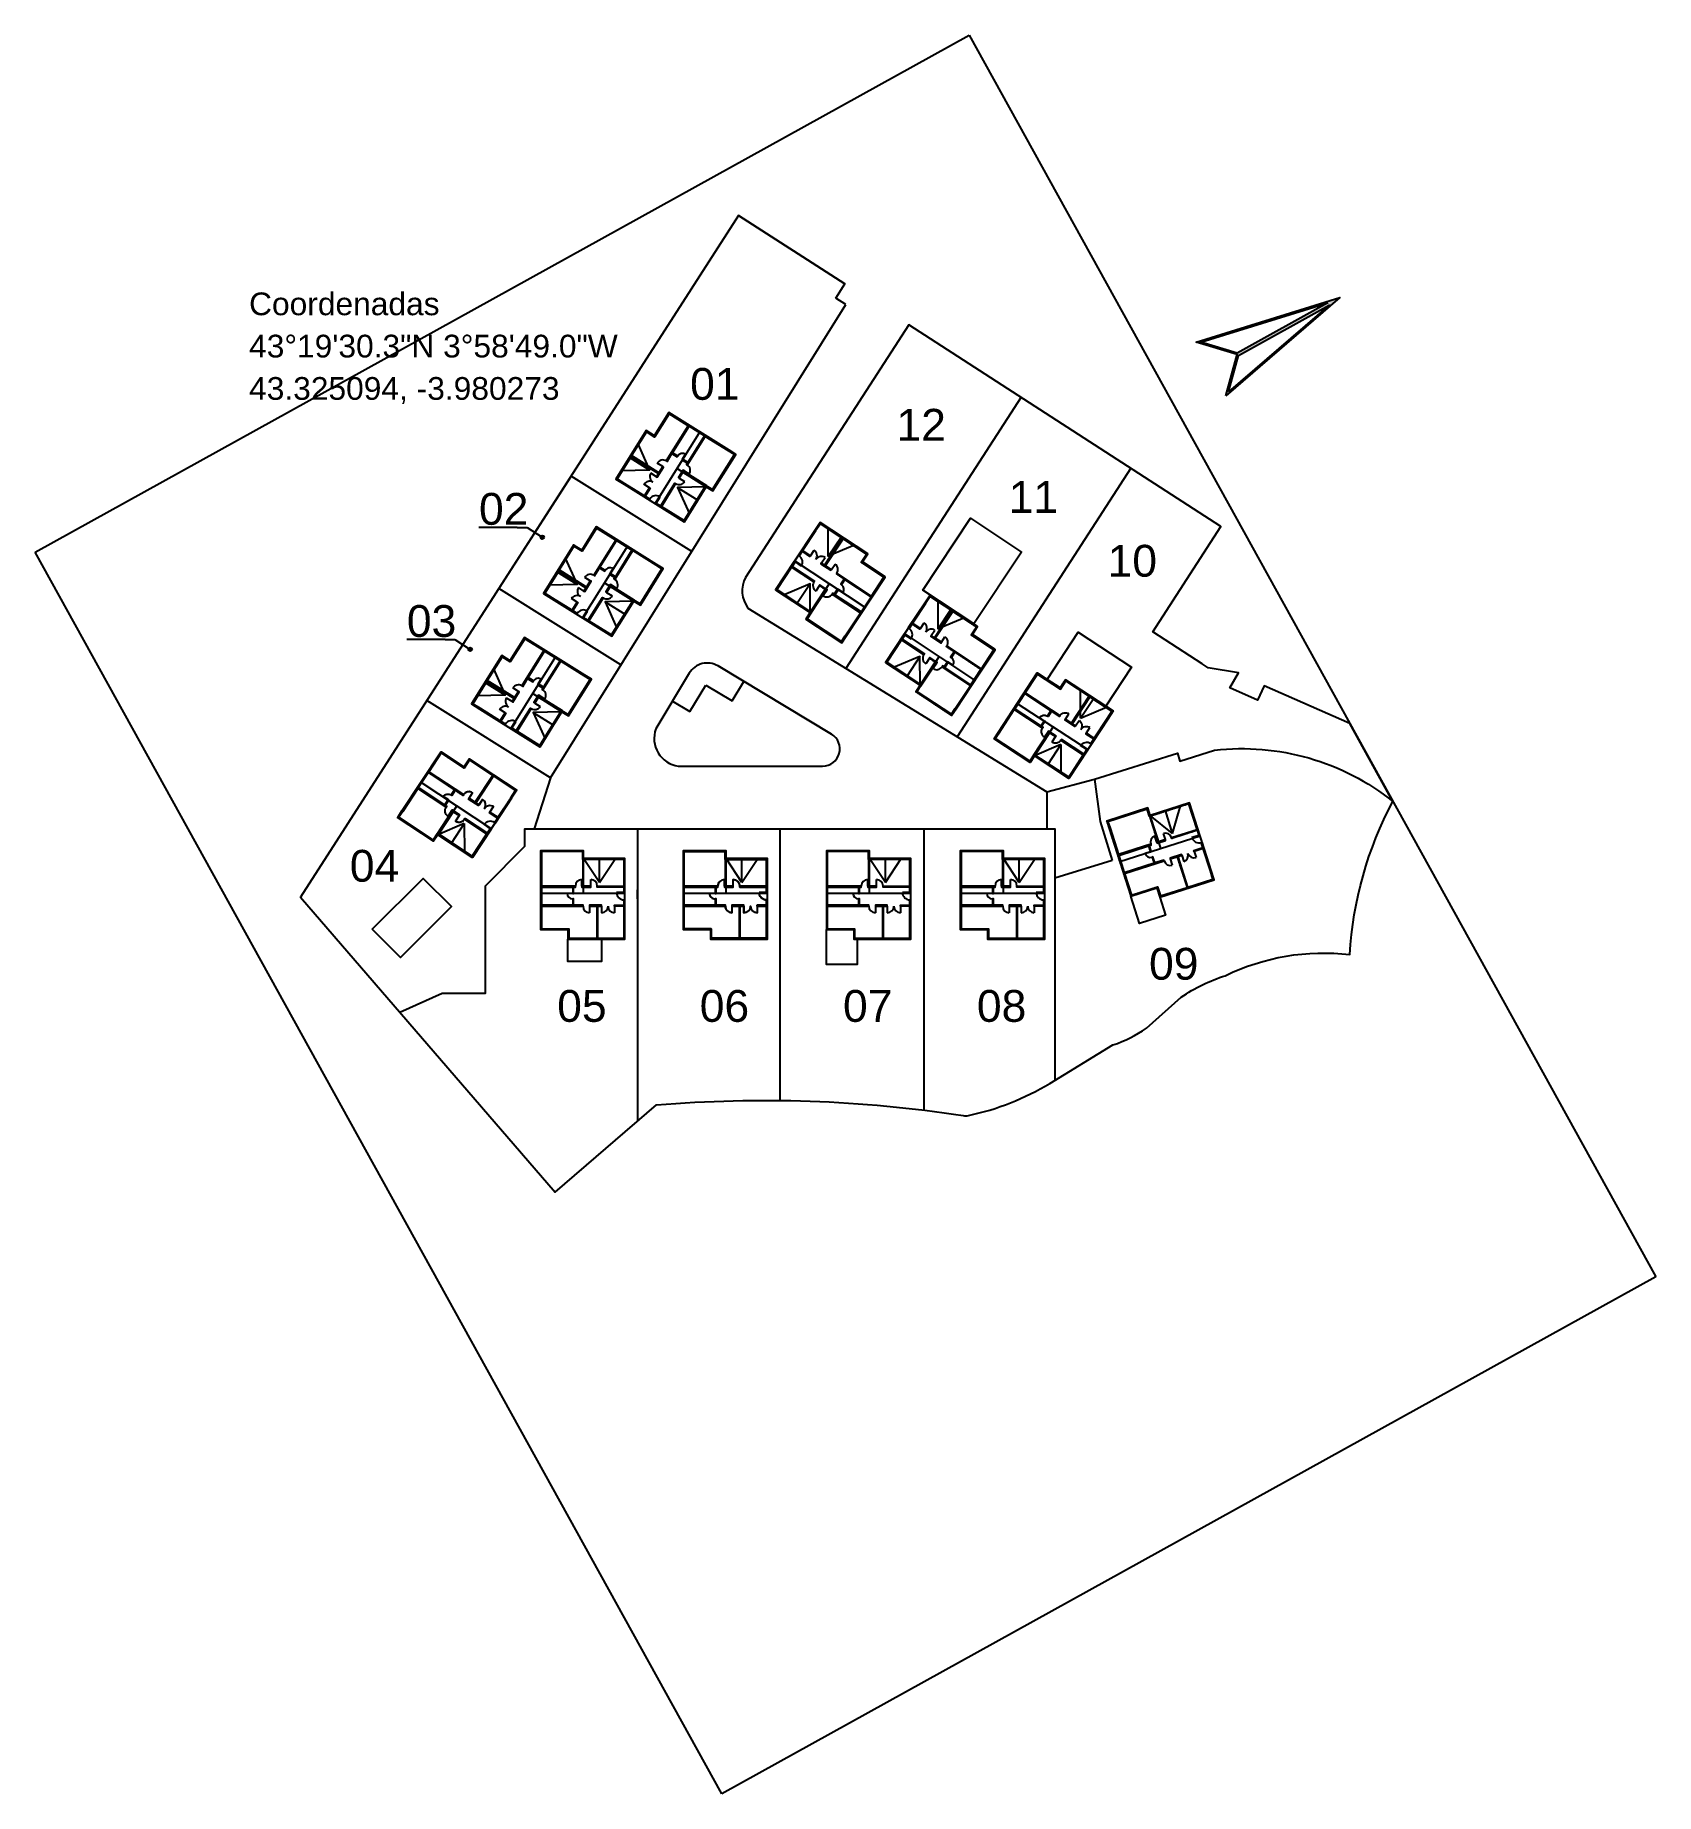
# Model space of a CAD drawing. Header units: millimetres. Extents: x 191 to 370, y 52 to 246.
import ezdxf

# ---------------------------------------------------------------- set-up
doc = ezdxf.new("R2010")
doc.units = ezdxf.units.MM
for name, color, linetype in [('AÑADIDOS', 7, 'Continuous'), ('Coordenadas', 7, 'Continuous'), ('CUBIERTAS', 7, 'Continuous'), ('FOTO', 7, 'Continuous'), ('NUMERACIÓN VIVIENDAS', 7, 'Continuous'), ('PARCELAS', 7, 'Continuous'), ('PLANTAS', 7, 'Continuous'), ('PLANTAS 4 Y 6 PARA IMPRESION', 7, 'Continuous')]:
    doc.layers.add(name, color=color, linetype=linetype)
doc.styles.get("Standard").update_dxf_attribs({"font": 'arial.ttf'})
picture_1 = doc.add_image_def('image1.jpg', size_in_pixel=(864, 650))
pattern_1 = [(45, (-3057.65596, -1891.84073), (-0.127279221, 0.127279221), []), (45, (-3057.65236, -1891.84073), (-0.127279221, 0.127279221), [])]

# ---------------------------------------------------------------- blocks, each defined once
blk = doc.blocks.new('TRAZADO INTERIOR1')
at = {"layer": 'PLANTAS'}
h = blk.add_hatch(dxfattribs=at)
h.set_pattern_fill('JIS_LC_20', color=256, scale=0.009)
h.set_pattern_definition(pattern_1)
h.paths.add_polyline_path([(4.74, -0.96), (9.19, -0.96), (9.19, -3.9), (6.24, -3.9), (6.24, -4), (9.19, -4), (9.19, -4.59), (9.29, -4.59), (9.29, -0.86), (4.74, -0.86), (4.74, 0), (0, 0), (0, -0.86), (0, -8.68), (3.01, -8.68), (3.01, -9.74), (9.29, -9.74), (9.29, -8.68), (9.29, -5.41), (9.19, -5.41), (9.19, -6), (8.15, -6), (8.15, -6.1), (9.19, -6.1), (9.19, -8.68), (9.19, -9.64), (6.29, -9.64), (6.29, -6.1), (6.71, -6.1), (6.71, -6), (5.39, -6), (5.39, -6.1), (6.19, -6.1), (6.19, -9.64), (3.11, -9.64), (3.11, -8.58), (0.1, -8.58), (0.1, -6.1), (4.67, -6.1), (4.67, -6), (3.64, -6), (3.64, -5.31), (3.54, -5.31), (3.54, -6), (0.1, -6), (0.1, -4), (3.54, -4), (3.54, -4.69), (3.64, -4.69), (3.64, -4), (3.83, -4), (3.83, -3.9), (0.1, -3.9), (0.1, -0.86), (0.1, -0.1), (4.64, -0.1), (4.64, -0.96), (4.64, -3.9), (4.55, -3.9), (4.55, -4), (4.74, -4), (5.52, -4), (5.52, -3.9), (4.74, -3.9)])
for p, q in [((9.19, -4.59), (9.29, -4.59)), ((9.19, -5.41), (9.29, -5.41)), ((9.29, -7.28), (9.29, -7.28))]:
    blk.add_line(p, q)
for points in [[(9.29, -4.59), (9.29, -0.86), (4.74, -0.86), (4.74, 0), (0, 0), (0, -0.86), (0, -8.68), (3.01, -8.68), (3.01, -9.74), (9.29, -9.74), (9.29, -8.68), (9.29, -5.41)], [(4.64, -0.96), (4.64, -0.1), (0.1, -0.1), (0.1, -0.86), (0.1, -3.9)], [(4.64, -0.86), (4.64, -3.9), (4.55, -3.9), (4.55, -4), (5.52, -4), (5.52, -3.9), (4.74, -3.9), (4.74, -0.96)], [(9.19, -3.9), (9.19, -0.96), (4.74, -0.96)], [(0.1, -4), (3.54, -4), (3.54, -4.69), (3.64, -4.69), (3.64, -4), (3.83, -4), (3.83, -3.9), (0.1, -3.9)], [(0.1, -4), (0.1, -6)], [(0.1, -6.1), (4.67, -6.1), (4.67, -6), (3.64, -6), (3.64, -5.31), (3.54, -5.31), (3.54, -6), (0.1, -6)], [(3.76, -4), (3.83, -4), (3.64, -4)], [(4.61, -4), (4.74, -4), (4.55, -4)], [(9.19, -4), (6.24, -4), (6.24, -3.9), (9.19, -3.9)], [(9.19, -4.59), (9.19, -4)], [(9.19, -6), (9.19, -5.41)], [(0.1, -6.1), (0.1, -8.58), (3.11, -8.58), (3.11, -9.64), (6.19, -9.64)], [(6.29, -9.64), (6.29, -6.1), (6.71, -6.1), (6.71, -6), (5.39, -6), (5.39, -6.1), (6.19, -6.1), (6.19, -9.64)], [(6.29, -9.64), (9.19, -9.64), (9.19, -8.68), (9.19, -6.1)], [(9.19, -6.1), (8.15, -6.1), (8.15, -6), (9.19, -6)]]:
    blk.add_lwpolyline(points)
for p, q in [((4.55, -3.9), (4.55, -3.18)), ((5.52, -3.9), (5.52, -3.18)), ((3.54, -4.69), (2.92, -4.69)), ((9.19, -4.59), (8.37, -4.59)), ((5.39, -6.1), (5.39, -6.82)), ((6.71, -6.1), (6.71, -6.82)), ((8.15, -6.1), (8.15, -6.82))]:
    blk.add_line(p, q, dxfattribs=at)
for centre, radius, start, end in [((4.55, -3.9), 0.72, 90, 180), ((5.52, -3.9), 0.72, 0, 90), ((3.54, -4.69), 0.62, 180, 270), ((9.19, -4.59), 0.82, 180, 270), ((5.39, -6.1), 0.72, 180, 270), ((6.71, -6.1), 0.72, 270, 0), ((8.15, -6.1), 0.72, 180, 270)]:
    blk.add_arc(centre, radius, start, end, dxfattribs=at)
blk = doc.blocks.new('TRAZADO INTERIOR')
for p, q in [((4.74, 0), (0, 0)), ((0, 0), (0, -0.86)), ((0, -0.86), (0, -8.68)), ((4.74, -0.86), (4.74, 0)), ((4.74, -4.66), (4.74, -0.86)), ((9.29, -0.86), (4.74, -0.86)), ((6.49, -3.49), (4.74, -0.86)), ((6.49, -3.49), (6.49, -0.86)), ((6.49, -3.49), (8.24, -0.86)), ((9.29, -8.68), (9.29, -0.86)), ((0, -4.66), (9.29, -4.66)), ((0, -8.68), (3.01, -8.68))]:
    blk.add_line(p, q)
blk.add_lwpolyline([(3.01, -8.68), (3.01, -9.74), (9.29, -9.74), (9.29, -8.68)])
blk = doc.blocks.new('Dibujo1')
at = {"layer": 'PLANTAS 4 Y 6 PARA IMPRESION'}
h = blk.add_hatch(dxfattribs=at)
h.set_pattern_fill('JIS_LC_20', color=256, scale=0.009)
h.set_pattern_definition(pattern_1)
h.paths.add_polyline_path([(4.74, -0.96), (9.19, -0.96), (9.19, -3.9), (6.24, -3.9), (6.24, -4), (9.19, -4), (9.19, -4.59), (9.29, -4.59), (9.29, -0.86), (4.74, -0.86), (4.74, 0), (0, 0), (0, -0.86), (0, -8.68), (3.01, -8.68), (3.01, -9.74), (9.29, -9.74), (9.29, -8.68), (9.29, -5.41), (9.19, -5.41), (9.19, -6), (8.15, -6), (8.15, -6.1), (9.19, -6.1), (9.19, -8.68), (9.19, -9.64), (6.29, -9.64), (6.29, -6.1), (6.71, -6.1), (6.71, -6), (5.39, -6), (5.39, -6.1), (6.19, -6.1), (6.19, -9.64), (3.11, -9.64), (3.11, -8.58), (0.1, -8.58), (0.1, -6.1), (4.67, -6.1), (4.67, -6), (3.64, -6), (3.64, -5.31), (3.54, -5.31), (3.54, -6), (0.1, -6), (0.1, -4), (3.54, -4), (3.54, -4.69), (3.64, -4.69), (3.64, -4), (3.83, -4), (3.83, -3.9), (0.1, -3.9), (0.1, -0.86), (0.1, -0.1), (4.64, -0.1), (4.64, -0.96), (4.64, -3.9), (4.55, -3.9), (4.55, -4), (4.74, -4), (5.52, -4), (5.52, -3.9), (4.74, -3.9)])
blk.add_line((9.29, -7.28), (9.29, -7.28), dxfattribs=at)
blk.add_line((9.29, -7.28), (9.29, -7.28), dxfattribs=at)
blk.add_lwpolyline([(8.37, -4.59), (9.19, -4.59), (9.29, -4.59), (9.29, -0.86), (4.74, -0.86), (4.74, 0), (0, 0), (0, -0.86), (0, -8.68), (3.01, -8.68), (3.01, -9.74), (9.29, -9.74), (9.29, -8.68), (9.29, -5.41), (9.19, -5.41, -0.414214)], format="xyb", close=True, dxfattribs=at)
for points in [[(9.19, -5.41), (9.19, -6), (8.15, -6), (8.15, -6.1), (9.19, -6.1), (9.19, -8.68), (9.19, -9.64), (6.29, -9.64), (6.29, -6.1), (6.71, -6.1), (6.71, -6), (5.39, -6), (5.39, -6.1), (6.19, -6.1), (6.19, -9.64), (3.11, -9.64), (3.11, -8.58), (0.1, -8.58), (0.1, -6.1), (4.67, -6.1), (4.67, -6), (3.64, -6), (3.64, -5.31), (3.54, -5.31), (3.54, -6), (0.1, -6), (0.1, -4), (3.54, -4), (3.54, -4.69), (3.64, -4.69), (3.64, -4), (3.83, -4), (3.83, -3.9), (0.1, -3.9), (0.1, -0.86), (0.1, -0.1), (4.64, -0.1), (4.64, -0.96)], [(4.64, -0.86), (4.64, -3.9), (4.55, -3.9), (4.55, -4), (5.52, -4), (5.52, -3.9), (4.74, -3.9), (4.74, -0.96), (9.19, -0.96), (9.19, -3.9), (6.24, -3.9), (6.24, -4), (9.19, -4), (9.19, -4.59)], [(3.76, -4), (3.83, -4), (3.64, -4)], [(4.61, -4), (4.74, -4), (4.55, -4)]]:
    blk.add_lwpolyline(points, dxfattribs=at)
for points in [[(4.55, -3.9), (4.55, -3.18, 0.414214), (3.83, -3.9)], [(5.52, -3.9), (5.52, -3.18, -0.414214), (6.24, -3.9)], [(3.54, -4.69), (2.92, -4.69, 0.414214), (3.54, -5.31)], [(5.39, -6.1), (5.39, -6.82, -0.414214), (4.67, -6.1)], [(8.15, -6.1), (8.15, -6.82, -0.414214), (7.43, -6.1, -0.414214), (6.71, -6.82), (6.71, -6.1)]]:
    blk.add_lwpolyline(points, format="xyb", dxfattribs=at)
blk = doc.blocks.new('Dibujo2')
at = {"layer": 'PLANTAS 4 Y 6 PARA IMPRESION'}
h = blk.add_hatch(dxfattribs=at)
h.set_pattern_fill('JIS_LC_20', color=256, scale=0.009, angle=-33.448)
h.set_pattern_definition([(11.552024, (-3856.33327, 79.99917), (-0.036046371, 0.17635379), []), (11.552024, (-3856.33026, 79.99719), (-0.036046371, 0.17635379), [])])
h.paths.add_polyline_path([(-0.3, -9.05), (3.42, -11.5), (5.03, -9.05), (2.57, -7.43), (2.63, -7.34), (5.09, -8.97), (5.41, -8.48), (5.5, -8.53), (3.44, -11.64), (-0.35, -9.14), (-0.83, -9.86), (-4.78, -7.24), (-4.31, -6.52), (0, 0), (2.51, -1.66), (3.1, -0.77), (8.34, -4.23), (7.75, -5.12), (5.95, -7.85), (5.87, -7.79), (6.19, -7.3), (5.32, -6.73), (5.38, -6.65), (6.25, -7.22), (7.67, -5.07), (8.2, -4.26), (5.78, -2.66), (3.83, -5.62), (4.18, -5.85), (4.12, -5.94), (3.02, -5.2), (3.07, -5.12), (3.74, -5.57), (5.7, -2.61), (3.13, -0.91), (2.54, -1.8), (0.03, -0.14), (-1.34, -2.21), (2.47, -4.72), (2.42, -4.81), (1.56, -4.24), (1.18, -4.82), (1.1, -4.76), (1.48, -4.19), (-1.39, -2.29), (-2.5, -3.96), (0.38, -5.86), (0.76, -5.28), (0.84, -5.34), (0.46, -5.91), (0.62, -6.02), (0.56, -6.1), (-2.55, -4.04), (-4.23, -6.58), (-4.65, -7.21), (-0.86, -9.72), (-0.38, -9), (1.24, -6.55), (1.16, -6.5), (1.22, -6.41), (1.38, -6.52), (2.03, -6.95), (1.97, -7.03), (1.32, -6.6)])
blk.add_line((6.98, -6.29), (6.98, -6.29), dxfattribs=at)
blk.add_lwpolyline([(4.73, -8.03), (5.41, -8.48), (5.5, -8.53), (3.44, -11.64), (-0.35, -9.14), (-0.83, -9.86), (-4.78, -7.24), (-4.31, -6.52), (0, 0), (2.51, -1.66), (3.1, -0.77), (8.34, -4.23), (7.75, -5.12), (5.95, -7.85), (5.87, -7.79, 0.414214)], format="xyb", close=True, dxfattribs=at)
for points in [[(5.87, -7.79), (6.19, -7.3), (5.32, -6.73), (5.38, -6.65), (6.25, -7.22), (7.67, -5.07), (8.2, -4.26), (5.78, -2.66), (3.83, -5.62), (4.18, -5.85), (4.12, -5.94), (3.02, -5.2), (3.07, -5.12), (3.74, -5.57), (5.7, -2.61), (3.13, -0.91), (2.54, -1.8), (0.03, -0.14), (-1.34, -2.21), (2.47, -4.72), (2.42, -4.81), (1.56, -4.24), (1.18, -4.82), (1.1, -4.76), (1.48, -4.19), (-1.39, -2.29), (-2.5, -3.96), (0.38, -5.86), (0.76, -5.28), (0.84, -5.34), (0.46, -5.91), (0.62, -6.02), (0.56, -6.1), (-2.55, -4.04), (-4.23, -6.58), (-4.65, -7.21), (-0.86, -9.72), (-0.38, -9)], [(-0.44, -9.08), (1.24, -6.55), (1.16, -6.5), (1.22, -6.41), (2.03, -6.95), (1.97, -7.03), (1.32, -6.6), (-0.3, -9.05), (3.42, -11.5), (5.03, -9.05), (2.57, -7.43), (2.63, -7.34), (5.09, -8.97), (5.41, -8.48)], [(0.56, -5.98), (0.62, -6.02), (0.46, -5.91)], [(1.27, -6.45), (1.38, -6.52), (1.22, -6.41)]]:
    blk.add_lwpolyline(points, dxfattribs=at)
for points in [[(0.76, -5.28), (0.24, -4.94, -0.414214), (1.1, -4.76)], [(3.07, -5.12), (3.47, -4.52, 0.414214), (2.47, -4.72)], [(5.38, -6.65), (5.78, -6.05, 0.414214), (4.78, -6.25, 0.414214), (4.57, -5.25), (4.18, -5.85)], [(1.16, -6.5), (0.77, -7.1, -0.414214), (0.56, -6.1)], [(1.97, -7.03), (1.58, -7.63, 0.414214), (2.57, -7.43)]]:
    blk.add_lwpolyline(points, format="xyb", dxfattribs=at)

msp = doc.modelspace()

# ---------------------------------------------------------------- hatches: boundary and pattern name
h = msp.add_hatch(color=256)
h.dxf.hatch_style = 1
h.paths.add_polyline_path([(334.94, 216.81), (319.1, 211.91), (323.64, 210.56), (322.38, 206)])
h.paths.add_polyline_path([(333.74, 215.98), (322.66, 206.43), (323.77, 210.46)], flags=16)
h.paths.add_polyline_path([(333.6, 216.24), (323.62, 210.72), (319.62, 211.92)], flags=16)
at = {"layer": 'NUMERACIÓN VIVIENDAS'}
h = msp.add_hatch(color=256, dxfattribs=at)
h.dxf.hatch_style = 1
h.paths.add_polyline_path([(247.34, 190.45, 1), (246.94, 190.45, 1)])
h = msp.add_hatch(color=256, dxfattribs=at)
h.dxf.hatch_style = 1
h.paths.add_polyline_path([(239.4, 178.11, 1), (239, 178.11, 1)])
at = {"layer": 'PLANTAS'}
h = msp.add_hatch(dxfattribs=at)
h.set_pattern_fill('JIS_LC_20', color=256, scale=0.009, angle=-33.448)
h.set_pattern_definition([(11.552024, (-3620.33772, 246.8452), (-0.036046371, 0.17635379), []), (11.552024, (-3620.33472, 246.84322), (-0.036046371, 0.17635379), [])])
h.paths.add_polyline_path([(235.7, 157.79), (239.41, 155.34), (241.03, 157.79), (238.57, 159.42), (238.62, 159.5), (241.09, 157.87), (241.41, 158.37), (241.49, 158.31), (239.44, 155.2), (235.64, 157.71), (235.17, 156.99), (231.21, 159.6), (231.69, 160.32), (236, 166.85), (238.51, 165.19), (239.09, 166.07), (244.33, 162.61), (243.75, 161.72), (241.95, 159), (241.86, 159.05), (242.19, 159.54), (241.32, 160.12), (241.37, 160.2), (242.24, 159.63), (243.66, 161.78), (244.2, 162.58), (241.78, 164.18), (239.82, 161.23), (240.17, 160.99), (240.12, 160.91), (239.01, 161.64), (239.07, 161.72), (239.74, 161.28), (241.69, 164.24), (239.12, 165.94), (238.54, 165.05), (236.02, 166.71), (234.66, 164.64), (238.47, 162.12), (238.41, 162.04), (237.56, 162.6), (237.18, 162.03), (237.09, 162.08), (237.47, 162.66), (234.6, 164.55), (233.5, 162.89), (236.37, 160.99), (236.75, 161.56), (236.83, 161.51), (236.45, 160.93), (236.61, 160.83), (236.56, 160.75), (233.44, 162.8), (231.77, 160.27), (231.35, 159.63), (235.14, 157.13), (235.61, 157.85), (237.23, 160.3), (237.16, 160.35), (237.21, 160.43), (237.37, 160.33), (238.02, 159.9), (237.97, 159.81), (237.32, 160.24)])

# ---------------------------------------------------------------- linework, layer by layer
for points in [[(322.38, 206), (323.64, 210.56), (319.1, 211.91), (334.94, 216.81)], [(333.6, 216.24), (323.62, 210.72), (319.62, 211.92)], [(322.66, 206.43), (323.77, 210.46), (333.74, 215.98)]]:
    msp.add_lwpolyline(points, close=True)
at = {"layer": 'AÑADIDOS'}
for points in [[(294.65, 180.9), (289.03, 184.61), (294.26, 192.53), (299.88, 188.82)], [(302.73, 174.81), (306.13, 180), (311.99, 176.16), (309.17, 171.86), (304.72, 174.77), (304.14, 173.88)], [(228.42, 147.3), (234.02, 152.91), (237.13, 149.81), (231.52, 144.2)], [(311.92, 150.94), (314.79, 151.86), (315.11, 150.85), (315.74, 148.86), (312.88, 147.95)], [(249.96, 146.21), (253.64, 146.21), (253.64, 143.77), (249.96, 143.77)]]:
    msp.add_lwpolyline(points, close=True, dxfattribs=at)
msp.add_lwpolyline([(281.8, 146.21), (281.8, 143.42), (278.41, 143.42), (278.41, 147.27), (281.42, 147.27), (281.42, 146.21), (281.8, 146.21)], dxfattribs=at)
at = {"layer": 'CUBIERTAS'}
for p, q in [((264.48, 202.04), (259.56, 194.16)), ((258.95, 197.84), (256.72, 199.23)), ((262.03, 195.91), (264.26, 194.52)), ((278.61, 188.35), (280.06, 190.54)), ((256.5, 189.45), (251.58, 181.57)), ((282.67, 182.71), (274.91, 187.84)), ((250.97, 185.25), (248.74, 186.64)), ((276.61, 185.32), (275.16, 183.13)), ((254.05, 183.33), (256.28, 181.94)), ((290.71, 180.35), (292.16, 182.54)), ((294.77, 174.72), (287.02, 179.84)), ((248.59, 177.28), (243.67, 169.4)), ((288.71, 177.32), (287.26, 175.13)), ((243.06, 173.08), (240.83, 174.47)), ((306.4, 170.54), (306.38, 173.69)), ((306.4, 170.54), (307.84, 172.73)), ((246.14, 171.16), (248.37, 169.77)), ((306.4, 170.54), (309.31, 171.77))]:
    msp.add_line(p, q, dxfattribs=at)
for points in [[(261.97, 198.02), (265.18, 196.01), (265.92, 195.55), (268.43, 199.57), (267.69, 200.03), (261.06, 204.17), (259.47, 201.62), (258.57, 202.18), (255.24, 196.85), (256.14, 196.29), (262.77, 192.15), (265.18, 196.01), (262.03, 195.91), (263.33, 193.04)], [(257.65, 200.71), (258.95, 197.84), (255.8, 197.74)], [(278.71, 185.33), (276.62, 182.16), (276.14, 181.44), (280.1, 178.83), (280.58, 179.55), (284.89, 186.07), (282.37, 187.73), (282.96, 188.62), (277.72, 192.08), (277.13, 191.19), (272.82, 184.67), (276.62, 182.16), (276.61, 185.32), (273.7, 184.09)], [(253.99, 185.43), (257.2, 183.42), (257.94, 182.97), (260.45, 186.99), (259.71, 187.44), (253.08, 191.58), (251.49, 189.03), (250.59, 189.59), (247.26, 184.27), (248.16, 183.7), (254.79, 179.56), (257.2, 183.42), (254.05, 183.33), (255.35, 180.45)], [(281.52, 189.57), (278.61, 188.35), (278.6, 191.5)], [(249.67, 188.13), (250.97, 185.25), (247.82, 185.16)], [(290.81, 177.33), (288.72, 174.17), (288.25, 173.45), (292.2, 170.83), (292.68, 171.56), (296.99, 178.08), (294.48, 179.74), (295.06, 180.62), (289.82, 184.09), (289.24, 183.2), (284.93, 176.68), (288.72, 174.17), (288.71, 177.32), (285.8, 176.1)], [(293.62, 181.58), (290.71, 180.35), (290.7, 183.51)], [(246.08, 173.26), (249.29, 171.25), (250.03, 170.8), (252.54, 174.82), (251.81, 175.27), (245.17, 179.41), (243.58, 176.86), (242.68, 177.43), (239.35, 172.1), (240.25, 171.53), (246.88, 167.39), (249.29, 171.25), (246.14, 171.16), (247.44, 168.28)], [(241.76, 175.96), (243.06, 173.08), (239.91, 172.99)]]:
    msp.add_lwpolyline(points, dxfattribs=at)
at = {"layer": 'NUMERACIÓN VIVIENDAS'}
for p, q in [((244.39, 191.53), (240.17, 191.53)), ((244.39, 191.53), (245.46, 191.53)), ((245.46, 191.53), (247.14, 190.45)), ((236.45, 179.19), (232.23, 179.19)), ((236.45, 179.19), (237.52, 179.19)), ((237.52, 179.19), (239.2, 178.11))]:
    msp.add_line(p, q, dxfattribs=at)
for centre in [(247.14, 190.45), (239.2, 178.11)]:
    msp.add_circle(centre, 0.2, dxfattribs=at)
at = {"layer": 'PARCELAS'}
for p, q in [((279.46, 216.75), (280.45, 218.34)), ((280.57, 216.06), (279.46, 216.75)), ((248.05, 163.97), (280.57, 216.06)), ((299.85, 205.85), (280.56, 176.02)), ((311.92, 198.04), (292.81, 168.49)), ((250.31, 197.17), (242.35, 184.79)), ((263.6, 188.87), (250.31, 197.17)), ((255.8, 176.39), (242.35, 184.79)), ((263.39, 171.27), (265.14, 174.18)), ((265.14, 174.18), (268.03, 172.45)), ((268.03, 172.45), (269.31, 174.58)), ((248.05, 163.97), (234.43, 172.47)), ((261.48, 172.42), (263.39, 171.27)), ((248.05, 163.97), (246.24, 158.35)), ((307.92, 163.81), (308.55, 159.15)), ((302.66, 162.43), (302.66, 158.35)), ((308.55, 159.15), (309.86, 154.86)), ((257.62, 158.35), (257.62, 126.17)), ((273.28, 158.35), (273.28, 128.47)), ((289.14, 158.35), (289.14, 127.4)), ((309.86, 154.86), (303.56, 152.94)), ((257.62, 150.65), (257.62, 151.65)), ((240.89, 140.27), (240.89, 140.27))]:
    msp.add_line(p, q, dxfattribs=at)
for points in [[(268.75, 225.85), (280.45, 218.34), (268.75, 225.85), (220.53, 150.85), (248.55, 118.37), (259.71, 127.97, -0.059534), (293.46, 126.8, 0.09035), (294.07, 126.82, 0.084933), (303, 130.35), (309.95, 134.58, 0.068653), (313.66, 136.41), (317.47, 139.85, -0.070247), (322.32, 142.2, -0.143745), (336.03, 144.52, -0.108066), (340.77, 161.37)], [(266.48, 176.28, 0.414214), (263.32, 175.49), (259.64, 169.35, 0.478297), (262.11, 165.26), (278, 165.26, 0.760884), (278.97, 168.79), (266.48, 176.28), (278.97, 168.79)]]:
    msp.add_lwpolyline(points, format="xyb", dxfattribs=at)
msp.add_lwpolyline([(307.92, 163.81), (317.05, 166.68), (317.33, 165.81), (321.13, 167.01, -0.200023), (340.77, 161.37), (336.03, 169.94), (326.59, 174.1), (325.88, 172.52), (322.82, 173.89), (323.77, 175.54), (320.43, 176.08), (319.76, 176.51), (314.34, 180.02), (321.85, 191.63), (287.48, 213.82), (269.51, 186.01, 0.290606), (269.78, 182.65), (302.66, 162.43)], format="xyb", close=True, dxfattribs=at)
msp.add_lwpolyline([(231.46, 138.18), (236.11, 140.27), (240.89, 140.27), (240.89, 152.08), (245.22, 156.46), (245.22, 158.35), (303.56, 158.35), (303.56, 130.69)], dxfattribs=at)
at = {"layer": 'PLANTAS'}
msp.add_line((242.98, 160.56), (242.98, 160.56), dxfattribs=at)
msp.add_lwpolyline([(240.73, 158.82), (241.41, 158.37), (241.49, 158.31), (239.44, 155.2), (235.64, 157.71), (235.17, 156.99), (231.21, 159.6), (231.69, 160.32), (236, 166.85), (238.51, 165.19), (239.09, 166.07), (244.33, 162.61), (243.75, 161.72), (241.95, 159), (241.86, 159.05, 0.414214)], format="xyb", close=True, dxfattribs=at)
for points in [[(241.86, 159.05), (242.19, 159.54), (241.32, 160.12), (241.37, 160.2), (242.24, 159.63), (243.66, 161.78), (244.2, 162.58), (241.78, 164.18), (239.82, 161.23), (240.17, 160.99), (240.12, 160.91), (239.01, 161.64), (239.07, 161.72), (239.74, 161.28), (241.69, 164.24), (239.12, 165.94), (238.54, 165.05), (236.02, 166.71), (234.66, 164.64), (238.47, 162.12), (238.41, 162.04), (237.56, 162.6), (237.18, 162.03), (237.09, 162.08), (237.47, 162.66), (234.6, 164.55), (233.5, 162.89), (236.37, 160.99), (236.75, 161.56), (236.83, 161.51), (236.45, 160.93), (236.61, 160.83), (236.56, 160.75), (233.44, 162.8), (231.77, 160.27), (231.35, 159.63), (235.14, 157.13), (235.61, 157.85)], [(236.55, 160.87), (236.61, 160.83), (236.45, 160.93)], [(235.56, 157.77), (237.23, 160.3), (237.16, 160.35), (237.21, 160.43), (238.02, 159.9), (237.97, 159.81), (237.32, 160.24), (235.7, 157.79), (239.41, 155.34), (241.03, 157.79), (238.57, 159.42), (238.62, 159.5), (241.09, 157.87), (241.41, 158.37)], [(237.26, 160.4), (237.37, 160.33), (237.21, 160.43)]]:
    msp.add_lwpolyline(points, dxfattribs=at)
for points in [[(236.75, 161.56), (236.23, 161.91, -0.414214), (237.09, 162.08)], [(237.16, 160.35), (236.76, 159.75, -0.414214), (236.56, 160.75)], [(239.07, 161.72), (239.46, 162.33, 0.414214), (238.47, 162.12)], [(241.37, 160.2), (241.77, 160.8, 0.414214), (240.77, 160.6, 0.414214), (240.57, 161.59), (240.17, 160.99)], [(237.97, 159.81), (237.57, 159.21, 0.414214), (238.57, 159.42)]]:
    msp.add_lwpolyline(points, format="xyb", dxfattribs=at)

# ---------------------------------------------------------------- block references
msp.add_blockref('Dibujo2', (236, 166.85))
at = {"layer": 'CUBIERTAS', "xscale": -1}
for p, rotation in [((296.87, 168.27), 146.7759246620335), ((231.21, 159.6), 146.5520242406517)]:
    msp.add_blockref('TRAZADO INTERIOR', p, dxfattribs=dict(at, rotation=rotation))
at = {"layer": 'CUBIERTAS', "rotation": 17.73336645940632}
msp.add_blockref('TRAZADO INTERIOR', (309.28, 159.21), dxfattribs=at)
at = {"layer": 'CUBIERTAS'}
for p in [(246.95, 155.95), (262.63, 155.95), (278.41, 155.95), (293.15, 155.95)]:
    msp.add_blockref('TRAZADO INTERIOR', p, dxfattribs=at)
at = {"layer": 'PLANTAS'}
for p, rotation in [((268.43, 199.57), 238.0185810284469), ((260.45, 186.99), 238.0185810284435), ((280.1, 178.83), 146.5520242406517), ((292.2, 170.83), 146.5520242406515), ((252.54, 174.82), 238.0185810284435), ((309.28, 159.21), 17.73336645940646)]:
    msp.add_blockref('TRAZADO INTERIOR1', p, dxfattribs=dict(at, rotation=rotation))
at = {"layer": 'PLANTAS', "xscale": -1, "rotation": 146.775924662034}
msp.add_blockref('TRAZADO INTERIOR1', (296.87, 168.27), dxfattribs=at)
at = {"layer": 'PLANTAS'}
for p in [(246.95, 155.95), (262.63, 155.95), (278.41, 155.95), (293.15, 155.95)]:
    msp.add_blockref('TRAZADO INTERIOR1', p, dxfattribs=at)
at = {"layer": 'PLANTAS 4 Y 6 PARA IMPRESION'}
msp.add_blockref('Dibujo1', (262.63, 155.95), dxfattribs=at)

# ---------------------------------------------------------------- texts
at = {"layer": 'Coordenadas'}
for s, p in [('Coordenadas', (214.86, 214.88)), ('43°19\'30.3"N 3°58\'49.0"W', (214.86, 210.23)), ('43.325094, -3.980273', (214.86, 205.57))]:
    msp.add_text(s, height=2.5, dxfattribs=at).set_placement(p)
at = {"layer": 'NUMERACIÓN VIVIENDAS'}
for s, p in [('01', (263.41, 205.57)), ('12', (286.13, 201.07)), ('11', (298.48, 193.13)), ('02', (240.17, 191.82)), ('10', (309.37, 186.11)), ('03', (232.23, 179.48)), ('04', (225.95, 152.54)), ('09', (313.93, 141.76)), ('05', (248.78, 137.12)), ('06', (264.47, 137.12)), ('07', (280.24, 137.12)), ('08', (294.98, 137.12))]:
    msp.add_text(s, height=3.5, dxfattribs=at).set_placement(p)

# ---------------------------------------------------------------- pictures from other files: only their frames are drawn
at = {"layer": 'FOTO'}
image = msp.add_image(picture_1, insert=(191.31, 188.82), size_in_units=(156.17, 117.49), rotation=-61.0462, dxfattribs=at)
image.dxf.flags = 7

doc.saveas('drawing.dxf')
